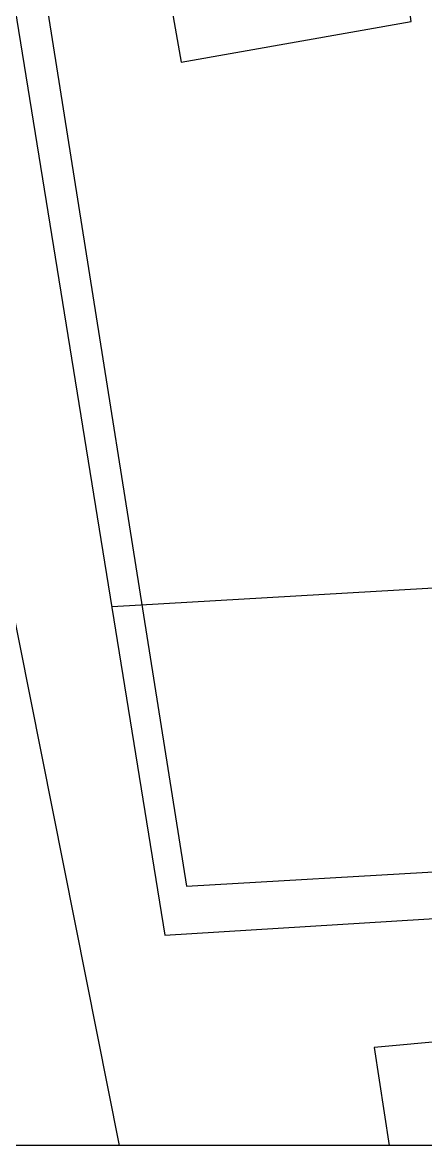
# Model space of a CAD drawing. Header units: millimetres. Extents: x 111 to 1506, y 14 to 566.
# Drawn here: x 167.8 to 199.8, y 13.6 to 102.9 of the extents above; entities that cross this region are included whole.
import ezdxf

# ---------------------------------------------------------------- set-up
doc = ezdxf.new("R2010")
doc.units = ezdxf.units.MM

msp = doc.modelspace()

# ---------------------------------------------------------------- linework, layer by layer
for p, q in [((143.77444, 267.72261), (180.81203, 34.23002)), ((142.86737, 254.60958), (179.08573, 30.3521)), ((175.47125, 13.61658), (151.43571, 134.6701)), ((174.89521, 56.46702), (232.83742, 59.8679)), ((180.81203, 34.23002), (203.19595, 35.54964)), ((179.08573, 30.3521), (204.554, 31.90802)), ((222.16698, 23.82602), (195.7235, 21.41735)), ((222.16698, 23.82602), (195.7235, 21.41735)), ((195.7235, 21.41735), (196.89215, 13.61658)), ((195.7235, 21.41735), (196.89215, 13.61658))]:
    msp.add_line(p, q)
msp.add_lwpolyline([(110.8774, 413.40849), (425.7265, 413.40849), (425.7265, 13.61658), (110.8774, 13.61658)], close=True)
msp.add_lwpolyline([(169.27182, 128.47013), (175.12769, 129.50268), (180.37113, 99.76569), (198.64883, 102.98854), (194.69042, 132.95212)])

doc.saveas('drawing.dxf')
